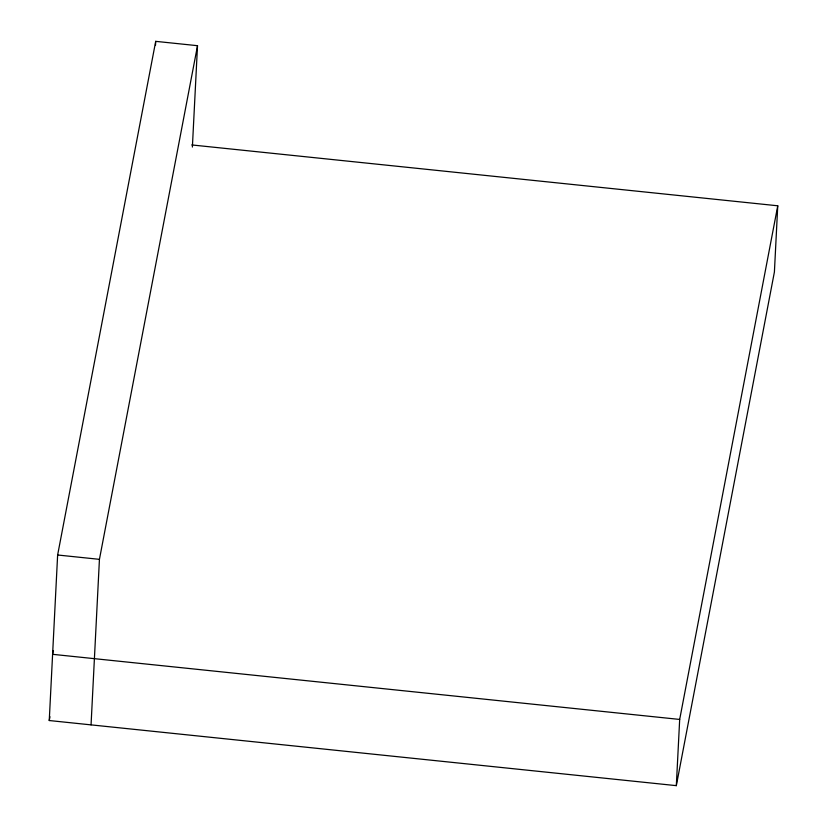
<?xml version="1.0" encoding="UTF-8"?>
<svg xmlns="http://www.w3.org/2000/svg" width="827" height="827" viewBox="0 0 827 827"><rect width="100%" height="100%" fill="white"/><g stroke="black" fill="none" stroke-linecap="round" stroke-linejoin="round"><path stroke-width="1.24" d="M191.792 144.942L777.752 205.789L774.403 272L676.321 785.65L49.248 720.534L57.632 555L155.703 41.35L197.519 45.692L192.381 147.061M91.053 724.876L99.436 559.341L197.519 45.692M155.517 45.196L155.703 41.35M676.321 785.65L679.68 719.438L777.752 205.789M53.331 650.518L52.597 654.322L679.68 719.438M49.248 720.534L49.971 716.73M57.632 555L99.436 559.341"/></g></svg>
